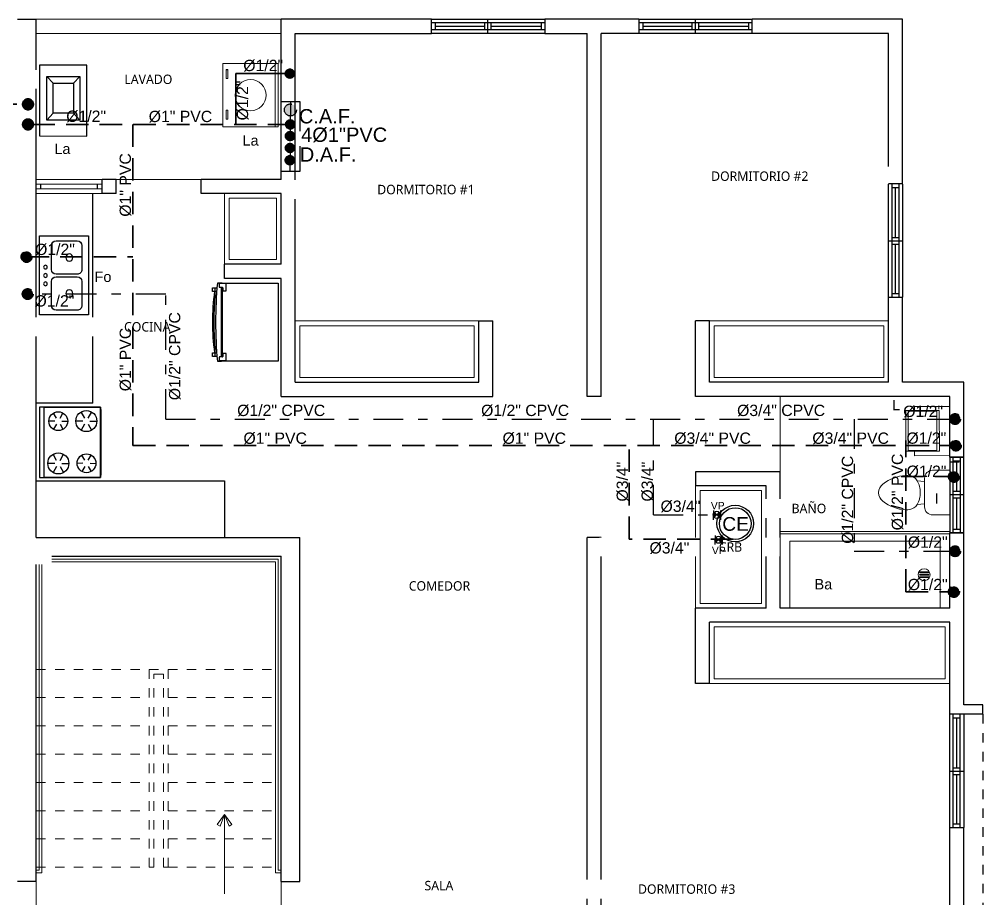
# Model space of a CAD drawing. Header units: feet. Extents: x 1019 to 2236, y -546 to 122.
# Drawn here: x 1095.86 to 1106.09, y -136.33 to -127 of the extents above; entities that cross this region are included whole.
import ezdxf

# ---------------------------------------------------------------- set-up
doc = ezdxf.new("R2010")
doc.units = ezdxf.units.FT
doc.header["$LTSCALE"] = 0.05
doc.header["$MEASUREMENT"] = 0
for name, pattern in [('CONTINUA', [0]), ('DASHDOT', [25.4, 12.7, -6.35, 0, -6.35]), ('DASHED2', [0.375, 0.25, -0.125]), ('HIDDEN', [9.525, 6.35, -3.175])]:
    doc.linetypes.add(name, pattern=pattern)
for name, color, linetype, lineweight in [('A-GENM', 8, 'Continuous', 9), ('A-WALL', 7, 'Continuous', 25), ('AGUA POTABLE', 5, 'HIDDEN', 35), ('AGUAFRIA', 5, 'HIDDEN', 30), ('closet', 8, 'Continuous', 5), ('COCINA', 8, 'Continuous', 25), ('escalera', 8, 'DASHED2', 0), ('FURN', 8, 'Continuous', 9), ('I-FURN', 8, 'Continuous', 0), ('P-SANR-FIXT', 8, 'Continuous', 9)]:
    doc.layers.add(name, color=color, linetype=linetype, lineweight=lineweight)
for name, color, linetype in [('AGUA_CALIENTE', 1, 'DASHDOT'), ('MUEBLES', 8, 'Continuous'), ('PERT-VENT', 8, 'Continuous'), ('TEXXT', 2, 'Continuous'), ('TXT', 2, 'Continuous'), ('VUELO', 8, 'HIDDEN')]:
    doc.layers.add(name, color=color, linetype=linetype)
doc.styles.add('ads', font='trebuc.ttf', dxfattribs={"height": 0.14})
doc.styles.add('DAMIAN', font='arial.ttf', dxfattribs={"height": 0.12})

# ---------------------------------------------------------------- blocks, each defined once
blk = doc.blocks.new('A$C2C3967B4')
at = {"layer": 'COCINA'}
for p, q in [((0.838, 0.52), (0, 0.52)), ((0, 0.52), (0, 0)), ((0.838, 0), (0.838, 0.52)), ((0.051, 0.342), (0.051, 0.119)), ((0.356, 0.393), (0.102, 0.393)), ((0.406, 0.119), (0.406, 0.342)), ((0.432, 0.342), (0.432, 0.119)), ((0.737, 0.393), (0.483, 0.393)), ((0.787, 0.119), (0.787, 0.342)), ((0.102, 0.068), (0.356, 0.068)), ((0.483, 0.068), (0.737, 0.068)), ((0, 0), (0.838, 0))]:
    blk.add_line(p, q, dxfattribs=at)
for centre, radius in [((0.33, 0.456), 0.0201), ((0.419, 0.456), 0.0201), ((0.508, 0.456), 0.0201), ((0.229, 0.202), 0.0381), ((0.61, 0.202), 0.0381)]:
    blk.add_circle(centre, radius, dxfattribs=at)
for centre, start, end in [((0.102, 0.342), 90, 180), ((0.356, 0.342), 0, 90), ((0.483, 0.342), 90, 180), ((0.737, 0.342), 0, 90), ((0.102, 0.119), 180, 270), ((0.356, 0.119), 270, 0), ((0.483, 0.119), 180, 270), ((0.737, 0.119), 270, 0)]:
    blk.add_arc(centre, 0.0508, start, end, dxfattribs=at)
blk = doc.blocks.new('A$C285A50AC')
at = {"layer": 'MUEBLES'}
for p, q in [((0.001, 0.69, -0.889), (0, 0.029, -0.889)), ((0.001, 0.69), (0.001, 0.639)), ((0.763, 0.688), (0.001, 0.69)), ((0.763, 0.688, -0.889), (0.001, 0.69, -0.889)), ((0.001, 0.639), (0.763, 0.637)), ((0.762, 0.028, -0.889), (0.763, 0.688, -0.889)), ((0.763, 0.637), (0.763, 0.688)), ((0, 0.029, -0.889), (0.762, 0.028, -0.889))]:
    blk.add_line(p, q, dxfattribs=at)
at = {"layer": 'MUEBLES', "color": 8}
for p, q in [((0.12, 0.505, 0.003), (0.054, 0.543, 0.003)), ((0.153, 0.524, 0.003), (0.153, 0.6, 0.003)), ((0.186, 0.505, 0.003), (0.252, 0.543, 0.003)), ((0.577, 0.504, 0.003), (0.523, 0.536, 0.003)), ((0.61, 0.523, 0.003), (0.611, 0.587, 0.003)), ((0.643, 0.504, 0.003), (0.698, 0.536, 0.003)), ((0.12, 0.467, 0.003), (0.054, 0.429, 0.003)), ((0.153, 0.448, 0.003), (0.153, 0.372, 0.003)), ((0.186, 0.467, 0.003), (0.252, 0.429, 0.003)), ((0.577, 0.466, 0.003), (0.522, 0.435, 0.003)), ((0.61, 0.447, 0.003), (0.61, 0.384, 0.003)), ((0.643, 0.466, 0.003), (0.698, 0.434, 0.003)), ((0.12, 0.2, 0.003), (0.065, 0.232, 0.003)), ((0.153, 0.219, 0.003), (0.153, 0.283, 0.003)), ((0.186, 0.2, 0.003), (0.241, 0.232, 0.003)), ((0.577, 0.2, 0.003), (0.511, 0.238, 0.003)), ((0.61, 0.219, 0.003), (0.61, 0.295, 0.003)), ((0.643, 0.199, 0.003), (0.709, 0.237, 0.003)), ((0.12, 0.162, 0.003), (0.065, 0.131, 0.003)), ((0.153, 0.143, 0.003), (0.152, 0.08, 0.003)), ((0.186, 0.162, 0.003), (0.241, 0.13, 0.003)), ((0.577, 0.162, 0.003), (0.511, 0.124, 0.003)), ((0.61, 0.142, 0.003), (0.61, 0.066, 0.003)), ((0.643, 0.161, 0.003), (0.709, 0.123, 0.003))]:
    blk.add_line(p, q, dxfattribs=at)
at = {"layer": 'MUEBLES', "extrusion": (-0.001805, -0.999998, 0)}
for p, q in [((0.063, 0.027, -0.622), (0.698, 0.025, -0.622)), ((0.063, 0.027, -0.102), (0.698, 0.025, -0.102))]:
    blk.add_line(p, q, dxfattribs=at)
at = {"layer": 'MUEBLES'}
for centre, radius in [((0.153, 0.486, 0.003), 0.114), ((0.61, 0.485, 0.003), 0.102), ((0.153, 0.181, 0.003), 0.102), ((0.61, 0.181, 0.003), 0.114)]:
    blk.add_circle(centre, radius, dxfattribs=at)
at = {"layer": 'MUEBLES', "color": 8, "extrusion": (-0.001805, -0.999998, 0)}
for centre in [(0.089, -0.038, -0.027), (0.216, -0.038, -0.027), (0.381, -0.038, -0.027), (0.546, -0.038, -0.027), (0.673, -0.038, -0.027)]:
    blk.add_circle(centre, 0.0254, dxfattribs=at)
at = {"layer": 'MUEBLES'}
for points in [[(0, 0.029), (0.001, 0.639), (0.763, 0.637), (0.762, 0.028)], [(0.001, 0.69, 0.254), (0.001, 0.639, 0.254), (0.763, 0.637, 0.254), (0.763, 0.688, 0.254)]]:
    blk.add_3dface(points, dxfattribs=at)
at = {"layer": 'MUEBLES', "color": 8}
for points in [[(0.025, 0.027, -0.076), (0.025, 0.027, -0.533), (0.737, 0.025, -0.533), (0.737, 0.025, -0.076)], [(0.025, 0.027, -0.597), (0.025, 0.027, -0.851), (0.737, 0.025, -0.851), (0.737, 0.025, -0.597)]]:
    blk.add_3dface(points, dxfattribs=at)
blk = doc.blocks.new('A$C007B5363')
at = {"layer": 'COCINA'}
for p, q in [((0, 0.829), (0.594, 0.829)), ((0, 0), (0, 0.829)), ((0.621, 0.822), (0.557, 0.822)), ((0.594, 0.829), (0.601, 0.829)), ((0.594, 0.822), (0.594, 0.829)), ((0.601, 0.829), (0.601, 0.822)), ((0.645, 0.829), (0.601, 0.829)), ((0.551, 0.816), (0.551, 0.752)), ((0.557, 0.746), (0.582, 0.746)), ((0.589, 0.752), (0.589, 0.778)), ((0.594, 0.045), (0.594, 0.784)), ((0.595, 0.784), (0.621, 0.784)), ((0.601, 0.784), (0.601, 0.044)), ((0.627, 0.791), (0.627, 0.816)), ((0.649, 0.778), (0.671, 0.778)), ((0.671, 0.74), (0.651, 0.74)), ((0.671, 0.778), (0.698, 0.778)), ((0.671, 0.74), (0.671, 0.778)), ((0.671, 0.74), (0.671, 0.778)), ((0.698, 0.74), (0.671, 0.74)), ((0.671, 0.74), (0.671, 0.702)), ((0.671, 0.702), (0.671, 0.74)), ((0.699, 0.74), (0.699, 0.778)), ((0.654, 0.702), (0.671, 0.702)), ((0.671, 0.127), (0.654, 0.127)), ((0.671, 0.127), (0.671, 0.089)), ((0.671, 0.089), (0.671, 0.127)), ((0.594, 0), (0, 0)), ((0.551, 0.076), (0.551, 0.013)), ((0.582, 0.083), (0.557, 0.083)), ((0.557, 0.006), (0.621, 0.006)), ((0.589, 0.051), (0.589, 0.076)), ((0.594, 0), (0.594, 0.006)), ((0.594, 0), (0.601, 0)), ((0.621, 0.044), (0.595, 0.044)), ((0.601, 0.006), (0.601, 0)), ((0.601, 0), (0.645, 0)), ((0.627, 0.013), (0.627, 0.038)), ((0.671, 0.051), (0.649, 0.051)), ((0.651, 0.089), (0.671, 0.089)), ((0.671, 0.089), (0.698, 0.089)), ((0.671, 0.051), (0.671, 0.089)), ((0.671, 0.051), (0.671, 0.089)), ((0.698, 0.051), (0.671, 0.051)), ((0.699, 0.051), (0.699, 0.089))]:
    blk.add_line(p, q, dxfattribs=at)
for centre, radius, start, end in [((0.557, 0.816), 0.00635, 90, 180), ((0.621, 0.816), 0.00635, 360, 90), ((-3.851, 0.414), 4.515, 354.7351, 5.2649), ((0.557, 0.752), 0.00635, 180, 270), ((0.582, 0.752), 0.00635, 270, 360), ((0.595, 0.778), 0.00635, 90, 180), ((0.621, 0.791), 0.00635, 270, 360), ((-1.675, 0.414), 2.373, 352.1151, 7.8849), ((-3.079, 0.414), 3.761, 355.6182, 4.3818), ((0.557, 0.076), 0.00635, 90, 180), ((0.557, 0.013), 0.00635, 180, 270), ((0.582, 0.076), 0.00635, 360, 90), ((0.595, 0.051), 0.00635, 180, 270), ((0.621, 0.038), 0.00635, 360, 90), ((0.621, 0.013), 0.00635, 270, 360)]:
    blk.add_arc(centre, radius, start, end, dxfattribs=at)
blk = doc.blocks.new('bath_sink_6127 - bath_sink_6127-V2-Nivel 1')
at = {"layer": 'I-FURN'}
for p, q in [((0.293, 0.297), (-0.127, 0.297)), ((-0.127, 0.297), (-0.127, -0.29)), ((0.395, 0.244), (-0.005, 0.244)), ((-0.005, 0.244), (-0.005, -0.245)), ((0.025, -0.234), (0.025, 0.233)), ((0.025, 0.233), (0.369, 0.233)), ((0.293, 0.244), (0.293, 0.297)), ((0.369, 0.233), (0.369, -0.234)), ((0.395, -0.245), (0.395, 0.244)), ((0.293, -0.29), (-0.127, -0.29)), ((-0.005, -0.245), (0.395, -0.245)), ((0.369, -0.234), (0.025, -0.234)), ((0.293, -0.29), (0.293, -0.245))]:
    blk.add_line(p, q, dxfattribs=at)
blk = doc.blocks.new('Toilet_-_Tank_-_3D_4840 - 17_ High_ Seat Not Visible-536545-Nivel 1')
at = {"layer": 'P-SANR-FIXT'}
for p, q in [((0.248, 0.489), (-0.248, 0.489)), ((-0.248, 0.489), (-0.248, 0.298)), ((0.248, 0.298), (0.248, 0.489)), ((-0.159, 0.21), (-0.123, 0.21)), ((-0.123, 0.21), (-0.132, 0.127)), ((-0.123, 0.21), (0.123, 0.21)), ((0.132, 0.127), (0.123, 0.21)), ((0.123, 0.21), (0.159, 0.21))]:
    blk.add_line(p, q, dxfattribs=at)
for centre, radius, start, end in [((-0.159, 0.298), 0.0889, 180, 270), ((0.159, 0.298), 0.0889, 270, 360), ((-0.083, 0.041), 0.0995, 119.8981, 151.0596), ((0, -0.104), 0.266, 90.1019, 119.8981), ((0, -0.104), 0.266, 60.1019, 89.8981), ((0.083, 0.041), 0.0995, 28.9404, 60.1019), ((-0.023, 0.008), 0.167, 151.0596, 182.709), ((0.023, 0.008), 0.167, 357.291, 28.9404), ((0.25, 0.021), 0.441, 182.709, 218.5058), ((-0.25, 0.021), 0.441, 321.4942, 357.291), ((0.011, -0.169), 0.136, 218.5058, 265.219), ((-0.011, -0.169), 0.136, 274.781, 321.4942)]:
    blk.add_arc(centre, radius, start, end, dxfattribs=at)
blk = doc.blocks.new('A$C074D4DC8')
at = {"layer": 'FURN'}
blk.add_line((0.0418, 0.3424), (0.0418, -0.1979), dxfattribs=at)
for points in [[(0.0418, 0.3424), (-0.0084, 0.2735), (0.0117, 0.2615), (0.0418, 0.3424)], [(0.0418, 0.3424), (0.0919, 0.2735), (0.0719, 0.2615), (0.0418, 0.3424)]]:
    blk.add_lwpolyline(points, dxfattribs=at)
blk = doc.blocks.new('A$C01EB0BB3')
at = {"layer": 'FURN'}
for p, q in [((0, 0, 224.5603), (0, 0.6096, 224.5603)), ((0, 0.6096, 224.5603), (0.5334, 0.6096, 224.5603)), ((0.5034, 0.6096, 224.5603), (0.5034, 0, 224.5603)), ((0.5334, 0.6096, 224.5603), (0.5334, 0, 224.5603)), ((0.5334, 0, 224.5603), (0, 0, 224.5603))]:
    blk.add_line(p, q, dxfattribs=at)
at = {"layer": 'FURN', "ltscale": 0.02, "elevation": 224.5603}
for points in [[(0.047, 0.5357), (0.047, 0.4496), (0.0315, 0.4496), (0.0315, 0.5357)], [(0.047, 0.1432), (0.047, 0.0572), (0.0315, 0.0572), (0.0315, 0.1432)]]:
    blk.add_lwpolyline(points, close=True, dxfattribs=at)
at = {"layer": 'FURN', "ltscale": 0.02}
blk.add_circle((0.2667, 0.3048, 224.5603), 0.15, dxfattribs=at)
blk = doc.blocks.new('A$C59FC24C1')
at = {"layer": 'PERT-VENT', "extrusion": (-2.36783e-12, 8.94772e-16, -1)}
for p, q in [((0, 0), (0, 1.2)), ((0.038, 1.2), (0.038, 0)), ((0.038, 1.165), (0.113, 1.165)), ((0.038, 1.165), (0.113, 1.165)), ((0.075, 1.165), (0.075, 0.635)), ((0.113, 1.2), (0.113, 0)), ((0.15, 1.2), (0.15, 0)), ((0.113, 0.635), (0.038, 0.635)), ((0.15, 0.6), (0, 0.6)), ((0.113, 0.565), (0.038, 0.565)), ((0.075, 0.565), (0.075, 0.04)), ((0.038, 0.04), (0.113, 0.04))]:
    blk.add_line(p, q, dxfattribs=at)
blk = doc.blocks.new('A$C5F285EFA')
at = {"layer": 'P-SANR-FIXT'}
for p, q in [((0, 0.813), (1.8, 0.813)), ((0, 0.813), (0.001, 0.001)), ((1.8, 0.787), (0, 0.787)), ((1.8, 0.813), (1.8, 0)), ((0.102, 0.711), (1.698, 0.711)), ((0.102, 0.711), (0.102, 0)), ((1.698, 0.711), (1.699, 0)), ((1.484, 0.387), (1.573, 0.387)), ((1.573, 0.378), (1.484, 0.378)), ((1.484, 0.36), (1.573, 0.36)), ((1.573, 0.351), (1.484, 0.351)), ((1.484, 0.333), (1.573, 0.333)), ((1.573, 0.324), (1.484, 0.324)), ((1.699, 0), (0.001, 0)), ((1.699, 0), (1.8, 0))]:
    blk.add_line(p, q, dxfattribs=at)
for centre, radius, start, end in [((1.528, 0.355), 0.0635, 0.0472, 180.0472), ((1.528, 0.355), 0.0635, 0.0472, 180.0472), ((1.528, 0.355), 0.0635, 180.0472, 0.0472), ((1.528, 0.355), 0.0635, 180.0472, 0.0472), ((1.484, 0.383), 0.00444, 90.0472, 270.0472), ((1.484, 0.355), 0.00444, 90.0472, 270.0472), ((1.484, 0.328), 0.00444, 90.0472, 270.0472), ((1.573, 0.383), 0.00444, 270.0472, 90.0472), ((1.573, 0.355), 0.00444, 270.0472, 90.0472), ((1.573, 0.328), 0.00444, 270.0472, 90.0472)]:
    blk.add_arc(centre, radius, start, end, dxfattribs=at)

msp = doc.modelspace()

# ---------------------------------------------------------------- hatches: boundary and pattern name
at = {"layer": 'AGUA POTABLE', "ltscale": 3}
h = msp.add_hatch(color=256, dxfattribs=at)
h.dxf.hatch_style = 1
edge = h.paths.add_edge_path()
edge.add_arc((1098.73, -127.574), 0.0498, -83.357, 276.643)
h = msp.add_hatch(color=256, dxfattribs=at)
h.dxf.hatch_style = 1
edge = h.paths.add_edge_path()
edge.add_arc((1098.735, -127.959), 0.0642, -83.357, 276.643)
h = msp.add_hatch(color=256, dxfattribs=at)
h.dxf.hatch_style = 1
edge = h.paths.add_edge_path()
edge.add_arc((1095.949, -128.113), 0.0576, 0, 360)
h = msp.add_hatch(color=256, dxfattribs=at)
h.dxf.hatch_style = 1
edge = h.paths.add_edge_path()
edge.add_arc((1098.734, -128.113), 0.0498, -83.357, 276.643)
h = msp.add_hatch(color=256, dxfattribs=at)
h.dxf.hatch_style = 1
edge = h.paths.add_edge_path()
edge.add_arc((1098.732, -128.236), 0.0498, -83.357, 276.643)
h = msp.add_hatch(color=256, dxfattribs=at)
h.dxf.hatch_style = 1
edge = h.paths.add_edge_path()
edge.add_arc((1098.731, -128.363), 0.0498, -83.357, 276.643)
h = msp.add_hatch(color=256, dxfattribs=at)
h.dxf.hatch_style = 1
edge = h.paths.add_edge_path()
edge.add_arc((1098.73, -128.493), 0.0498, -83.357, 276.643)
at = {"layer": 'AGUA POTABLE', "ltscale": 0.75}
h = msp.add_hatch(color=256, dxfattribs=at)
h.dxf.hatch_style = 1
edge = h.paths.add_edge_path()
edge.add_arc((1095.934, -129.517), 0.0576, 0, 360)
h = msp.add_hatch(color=256, dxfattribs=at)
h.dxf.hatch_style = 1
edge = h.paths.add_edge_path()
edge.add_arc((1105.801, -131.519), 0.0576, 0, 360)
h = msp.add_hatch(color=256, dxfattribs=at)
h.dxf.hatch_style = 1
edge = h.paths.add_edge_path()
edge.add_arc((1105.781, -131.851), 0.0576, 0, 360)
h = msp.add_hatch(color=256, dxfattribs=at)
h.dxf.hatch_style = 1
edge = h.paths.add_edge_path()
edge.add_arc((1105.781, -133.073), 0.0576, 0, 360)
at = {"layer": 'AGUA_CALIENTE', "ltscale": 0.5}
h = msp.add_hatch(color=256, dxfattribs=at)
h.dxf.hatch_style = 1
edge = h.paths.add_edge_path()
edge.add_arc((1095.946, -129.913), 0.0576, 0, 360)
h = msp.add_hatch(color=256, dxfattribs=at)
h.dxf.hatch_style = 1
edge = h.paths.add_edge_path()
edge.add_arc((1105.793, -131.24), 0.0576, 0, 360)
h = msp.add_hatch(color=256, dxfattribs=at)
h.dxf.hatch_style = 1
edge = h.paths.add_edge_path()
edge.add_arc((1105.793, -132.643), 0.0576, 0, 360)

# ---------------------------------------------------------------- linework, layer by layer
at = {"layer": 'A-GENM'}
for p, q in [((1096.036, -126.997), (1096.036, -126.997)), ((1098.636, -126.997), (1096.036, -126.997)), ((1098.636, -127.147), (1096.036, -127.147)), ((1098.636, -130.999), (1098.636, -130.999)), ((1098.836, -132.497), (1098.836, -132.497))]:
    msp.add_line(p, q, dxfattribs=at)
at = {"layer": 'A-WALL'}
for p, q in [((1095.836, -126.997), (1096.036, -126.997)), ((1096.036, -132.497), (1096.036, -126.997)), ((1100.233, -126.997), (1098.636, -126.997)), ((1098.636, -128.697), (1098.636, -126.997)), ((1102.436, -126.997), (1101.436, -126.997)), ((1105.236, -126.997), (1103.639, -126.997)), ((1105.236, -128.744), (1105.236, -126.997)), ((1098.786, -130.849), (1098.786, -127.147)), ((1098.786, -127.147), (1100.233, -127.147)), ((1101.436, -127.147), (1101.886, -127.147)), ((1101.886, -130.999), (1101.886, -127.147)), ((1102.036, -130.999), (1102.036, -127.147)), ((1102.436, -127.147), (1102.036, -127.147)), ((1105.086, -127.147), (1103.639, -127.147)), ((1105.086, -128.744), (1105.086, -127.147)), ((1096.736, -128.847), (1096.736, -128.697)), ((1096.886, -128.697), (1096.736, -128.697)), ((1096.886, -128.847), (1096.886, -128.697)), ((1098.636, -128.697), (1097.786, -128.697)), ((1097.786, -128.847), (1097.786, -128.697)), ((1096.886, -128.847), (1096.736, -128.847)), ((1098.636, -128.847), (1097.786, -128.847)), ((1098.636, -129.597), (1098.636, -128.847)), ((1098.636, -129.597), (1098.036, -129.597)), ((1098.036, -129.747), (1098.036, -129.597)), ((1098.636, -129.747), (1098.036, -129.747)), ((1098.636, -130.999), (1098.636, -129.747)), ((1105.086, -130.849), (1105.086, -129.947)), ((1105.236, -130.849), (1105.236, -129.947)), ((1100.736, -130.849), (1100.736, -130.199)), ((1100.736, -130.199), (1100.886, -130.199)), ((1100.886, -130.999), (1100.886, -130.199)), ((1103.036, -130.999), (1103.036, -130.199)), ((1103.186, -130.199), (1103.036, -130.199)), ((1103.186, -130.849), (1103.186, -130.199)), ((1098.786, -130.849), (1100.736, -130.849)), ((1105.086, -130.849), (1103.186, -130.849)), ((1105.886, -130.849), (1105.236, -130.849)), ((1105.886, -131.644), (1105.886, -130.849)), ((1098.636, -130.999), (1100.886, -130.999)), ((1102.036, -130.999), (1101.886, -130.999)), ((1105.736, -130.999), (1103.036, -130.999)), ((1105.736, -131.644), (1105.736, -130.999)), ((1103.936, -131.799), (1103.036, -131.799)), ((1103.036, -131.799), (1103.036, -131.949)), ((1103.936, -133.247), (1103.936, -131.799)), ((1103.786, -131.949), (1103.036, -131.949)), ((1103.786, -133.247), (1103.786, -131.949)), ((1105.736, -133.247), (1105.736, -132.447)), ((1105.886, -134.273), (1105.886, -132.447)), ((1096.036, -132.497), (1098.836, -132.497)), ((1098.836, -136.147), (1098.836, -132.497)), ((1101.886, -137.147), (1101.886, -132.497)), ((1102.036, -132.497), (1101.886, -132.497)), ((1102.036, -137.997), (1102.036, -132.497)), ((1096.036, -136.147), (1096.036, -132.697)), ((1096.036, -136.147), (1096.036, -132.697)), ((1096.036, -132.697), (1098.636, -132.697)), ((1098.636, -136.147), (1098.636, -132.697)), ((1103.036, -134.047), (1103.036, -133.247)), ((1103.786, -133.247), (1103.036, -133.247)), ((1105.736, -133.247), (1103.936, -133.247)), ((1103.186, -134.047), (1103.186, -133.397)), ((1105.736, -133.397), (1103.186, -133.397)), ((1105.736, -134.373), (1105.736, -133.397)), ((1103.186, -134.047), (1103.036, -134.047)), ((1106.086, -134.373), (1106.086, -134.273)), ((1105.736, -137.997), (1105.736, -135.576)), ((1105.886, -138.147), (1105.886, -135.576)), ((1096.036, -136.147), (1095.836, -136.147)), ((1098.636, -136.147), (1098.836, -136.147))]:
    msp.add_line(p, q, dxfattribs=at)
at = {"layer": 'A-WALL', "extrusion": (-6.28888e-16, -1.94037e-15, -1)}
for p, q in [((1100.233, -127.147), (1100.233, -126.997)), ((1101.436, -126.997), (1101.436, -127.147))]:
    msp.add_line(p, q, dxfattribs=at)
at = {"layer": 'A-WALL', "extrusion": (6.10446e-16, -1.94037e-15, -1)}
for p, q in [((1102.436, -126.997), (1102.436, -127.147)), ((1103.639, -127.147), (1103.639, -126.997))]:
    msp.add_line(p, q, dxfattribs=at)
at = {"layer": 'A-WALL', "extrusion": (-5.65398e-18, -1.31713e-15, -1)}
for p, q in [((1105.086, -129.947), (1105.236, -129.947)), ((1105.886, -131.644), (1105.736, -131.644)), ((1105.736, -132.447), (1105.886, -132.447)), ((1105.736, -135.576), (1105.886, -135.576))]:
    msp.add_line(p, q, dxfattribs=at)
at = {"layer": 'A-WALL', "extrusion": (-1.27878e-17, -1.31713e-15, -1)}
for p, q in [((1105.736, -131.644), (1105.886, -131.644)), ((1105.886, -132.447), (1105.736, -132.447))]:
    msp.add_line(p, q, dxfattribs=at)
at = {"layer": 'A-WALL', "extrusion": (1.27878e-17, -1.31713e-15, -1)}
for p, q in [((1106.086, -134.273), (1105.886, -134.273)), ((1106.086, -134.373), (1105.736, -134.373))]:
    msp.add_line(p, q, dxfattribs=at)
at = {"layer": 'AGUA POTABLE', "ltscale": 0.75}
for p, q in [((1092.734, -127.899), (1095.953, -127.899)), ((1098.734, -128.113), (1095.971, -128.113)), ((1095.934, -129.517), (1097.063, -129.517)), ((1097.063, -131.519), (1105.801, -131.519)), ((1105.219, -131.851), (1105.781, -131.851)), ((1105.269, -133.073), (1105.781, -133.073))]:
    msp.add_line(p, q, dxfattribs=at)
at = {"layer": 'AGUA POTABLE', "ltscale": 3}
msp.add_circle((1095.949, -128.113), 0.0576, dxfattribs=at)
at = {"layer": 'AGUA POTABLE', "ltscale": 0.75}
for centre in [(1095.934, -129.517), (1105.801, -131.519), (1105.781, -131.851), (1105.781, -133.073)]:
    msp.add_circle(centre, 0.0576, dxfattribs=at)
at = {"layer": 'AGUA_CALIENTE', "ltscale": 0.5}
for p, q in [((1097.411, -129.913), (1095.946, -129.913)), ((1097.411, -131.24), (1105.793, -131.24)), ((1102.589, -132.257), (1102.589, -131.24))]:
    msp.add_line(p, q, dxfattribs=at)
for centre in [(1095.946, -129.913), (1105.793, -131.24), (1105.793, -132.643)]:
    msp.add_circle(centre, 0.0576, dxfattribs=at)
at = {"layer": 'AGUAFRIA'}
msp.add_line((1098.736, -127.868), (1098.729, -128.612), dxfattribs=at)
msp.add_lwpolyline([(1098.836, -127.868), (1098.836, -128.612), (1098.636, -128.612), (1098.636, -127.868)], close=True, dxfattribs=at)
for centre, radius in [((1098.73, -127.574), 0.0498), ((1098.735, -127.959), 0.0642), ((1098.734, -128.113), 0.0498), ((1098.732, -128.236), 0.0498), ((1098.731, -128.363), 0.0498), ((1098.73, -128.493), 0.0498)]:
    msp.add_circle(centre, radius, dxfattribs=at)
at = {"layer": 'closet'}
for p, q in [((1096.886, -128.697), (1097.786, -128.697)), ((1098.036, -129.597), (1098.036, -128.847)), ((1098.786, -130.199), (1100.736, -130.199)), ((1105.086, -130.199), (1103.186, -130.199)), ((1103.936, -131.799), (1103.936, -130.999)), ((1096.066, -136.027), (1096.066, -132.727)), ((1096.066, -132.727), (1098.606, -132.727)), ((1096.096, -136.057), (1096.096, -132.757)), ((1096.096, -132.757), (1098.576, -132.757)), ((1098.576, -136.057), (1098.576, -132.757)), ((1098.606, -136.027), (1098.606, -132.727)), ((1105.736, -134.047), (1103.186, -134.047)), ((1096.066, -136.027), (1096.036, -136.027)), ((1096.096, -136.057), (1096.036, -136.057)), ((1098.576, -136.057), (1098.636, -136.057)), ((1098.606, -136.027), (1098.636, -136.027)), ((1096.036, -136.147), (1096.036, -137.147)), ((1098.636, -136.147), (1098.636, -137.147))]:
    msp.add_line(p, q, dxfattribs=at)
for points in [[(1098.086, -129.547), (1098.586, -129.547), (1098.586, -128.897), (1098.086, -128.897)], [(1098.836, -130.799), (1100.686, -130.799), (1100.686, -130.249), (1098.836, -130.249)], [(1103.236, -130.799), (1105.036, -130.799), (1105.036, -130.249), (1103.236, -130.249)], [(1103.236, -133.997), (1105.686, -133.997), (1105.686, -133.447), (1103.236, -133.447)]]:
    msp.add_lwpolyline(points, close=True, dxfattribs=at)
at = {"layer": 'COCINA'}
for p, q in [((1096.215, -127.995), (1096.148, -128.068)), ((1096.432, -127.995), (1096.499, -128.068)), ((1096.636, -131.073), (1096.636, -128.847)), ((1096.636, -131.073), (1096.036, -131.073)), ((1096.036, -131.897), (1098.036, -131.897)), ((1098.036, -131.897), (1098.036, -132.497))]:
    msp.add_line(p, q, dxfattribs=at)
at = {"layer": 'escalera'}
for p, q in [((1096.036, -133.897), (1097.236, -133.897)), ((1097.236, -135.997), (1097.236, -133.897)), ((1097.236, -133.897), (1097.436, -133.897)), ((1097.436, -133.897), (1098.636, -133.897)), ((1097.436, -135.997), (1097.436, -133.897)), ((1097.286, -135.997), (1097.286, -133.947)), ((1097.286, -133.947), (1097.386, -133.947)), ((1097.386, -135.997), (1097.386, -133.947)), ((1096.036, -134.197), (1097.236, -134.197)), ((1097.436, -134.197), (1098.636, -134.197)), ((1096.036, -134.497), (1097.236, -134.497)), ((1097.436, -134.497), (1098.636, -134.497)), ((1096.036, -134.797), (1097.236, -134.797)), ((1097.436, -134.797), (1098.636, -134.797)), ((1096.036, -135.097), (1097.236, -135.097)), ((1097.436, -135.097), (1098.636, -135.097)), ((1096.036, -135.397), (1097.236, -135.397)), ((1097.436, -135.397), (1098.636, -135.397)), ((1096.036, -135.697), (1097.236, -135.697)), ((1097.436, -135.697), (1098.636, -135.697)), ((1096.036, -135.997), (1097.236, -135.997)), ((1097.236, -135.997), (1097.286, -135.997)), ((1097.386, -135.997), (1097.436, -135.997)), ((1097.436, -135.997), (1098.636, -135.997))]:
    msp.add_line(p, q, dxfattribs=at)
at = {"layer": 'PERT-VENT', "lineweight": 15}
for p, q in [((1096.736, -128.697), (1096.036, -128.697)), ((1096.736, -128.747), (1096.036, -128.747)), ((1096.686, -128.747), (1096.086, -128.747)), ((1096.736, -128.797), (1096.036, -128.797)), ((1096.736, -128.847), (1096.036, -128.847))]:
    msp.add_line(p, q, dxfattribs=at)
at = {"layer": 'PERT-VENT'}
for p, q in [((1096.086, -128.797), (1096.086, -128.747)), ((1096.686, -128.797), (1096.686, -128.747))]:
    msp.add_line(p, q, dxfattribs=at)
at = {"layer": 'PERT-VENT', "extrusion": (-2.36783e-12, -8.94772e-16, -1)}
for p, q in [((1105.736, -131.644), (1105.736, -132.444)), ((1105.774, -132.444), (1105.774, -131.644)), ((1105.849, -132.444), (1105.849, -131.644)), ((1105.886, -132.444), (1105.886, -131.644)), ((1105.774, -131.684), (1105.849, -131.684)), ((1105.811, -132.009), (1105.811, -131.684)), ((1105.886, -132.044), (1105.736, -132.044)), ((1105.849, -132.009), (1105.774, -132.009)), ((1105.849, -132.079), (1105.774, -132.079)), ((1105.811, -132.409), (1105.811, -132.079)), ((1105.774, -132.409), (1105.849, -132.409)), ((1105.774, -132.409), (1105.849, -132.409))]:
    msp.add_line(p, q, dxfattribs=at)
at = {"layer": 'PERT-VENT', "extrusion": (-1.27878e-17, 1.31713e-15, -1)}
msp.add_line((1105.736, -131.693), (1105.836, -131.693), dxfattribs=at)
at = {"layer": 'VUELO', "ltscale": 0.02}
msp.add_line((1106.086, -134.373), (1106.086, -138.347), dxfattribs=at)

# ---------------------------------------------------------------- block references
for p, rotation in [((1100.233, -126.997), 270), ((1102.436, -126.997), 270), ((1105.886, -134.376), 180)]:
    msp.add_blockref('A$C59FC24C1', p, dxfattribs=dict(rotation=rotation))
at = {"extrusion": (1.60776e-15, -2.47805e-15, -1), "xscale": -0.9799999999999965, "yscale": 0.9799999999999898, "zscale": 0.9799999999999965, "rotation": 269.8075498061957}
msp.add_blockref('A$C285A50AC', (-1096.748, -131.859), dxfattribs=at)
at = {"layer": 'FURN', "xscale": 1.5625, "yscale": 1.5625, "zscale": 1.5625}
msp.add_blockref('A$C074D4DC8', (1097.971, -135.971), dxfattribs=at)
at = {"layer": 'I-FURN', "xscale": 0.8877811220785607, "yscale": 0.8877811220785607, "zscale": 0.8877811220785607, "rotation": 180.0471946921292}
msp.add_blockref('bath_sink_6127 - bath_sink_6127-V2-Nivel 1', (1105.621, -131.365), dxfattribs=at)

# ---------------------------------------------------------------- texts
at = {"layer": 'TEXXT', "style": 'DAMIAN'}
for s, insert, char_height, width, attachment_point in [('\\A1;{\\fArial|b0|i0|c238|p34;%%C}1/2{\\fArial|b0|i0|c238|p34;"}  ', (1096.355, -127.966, 224.56), 0.12, 2.904, 1), ('\\A1;{\\fArial|b0|i0|c238|p34;%%C}1{\\fArial|b0|i0|c238|p34;"} PVC', (1097.905, -127.968), 0.12, 2.904, 3), ('\\A1;C.A.F.{\\fArial|b0|i0|c186|p34; }', (1099.126, -128.027), 0.1521, 3.06735, 5), ('\\A1;4{\\fArial|b0|i0|c238|p34;%%C}1{\\fArial|b0|i0|c238|p34;"PVC } {\\fArial|b0|i0|c186|p34; }', (1099.306, -128.225), 0.1521, 3.06735, 5), (' La', (1098.184, -128.228, -224.56), 0.11, 2.904, 1), (' La', (1096.186, -128.317, -224.56), 0.11, 2.904, 1), ('\\A1;D.A.F.{\\fArial|b0|i0|c186|p34; }', (1099.136, -128.432), 0.1521, 3.06735, 5), ('\\A1;{\\fArial|b0|i0|c238|p34;%%C}1/2{\\fArial|b0|i0|c238|p34;"}  ', (1096.024, -129.379, -224.56), 0.12, 2.904, 1), (' Fo', (1096.613, -129.675), 0.11, 2.904, 1), ('\\A1;{\\fArial|b0|i0|c238|p34;%%C}1/2{\\fArial|b0|i0|c238|p34;"}  ', (1096.018, -129.926, -224.56), 0.12, 2.904, 1), (' L', (1105.082, -131.036, -224.56), 0.11, 2.904, 1), ('\\A1;{\\fArial|b0|i0|c238|p34;%%C}1/2{\\fArial|b0|i0|c238|p34;"} CPVC', (1099.105, -131.088), 0.12, 2.904, 3), ('\\A1;{\\fArial|b0|i0|c238|p34;%%C}1/2{\\fArial|b0|i0|c238|p34;"} CPVC', (1101.695, -131.088), 0.12, 2.904, 3), ('\\A1;{\\fArial|b0|i0|c238|p34;%%C}3/4{\\fArial|b0|i0|c238|p34;"} CPVC', (1104.413, -131.088), 0.12, 2.904, 3), ('\\A1;{\\fArial|b0|i0|c238|p34;%%C}1/2{\\fArial|b0|i0|c238|p34;"}  ', (1105.242, -131.098, -224.56), 0.12, 2.904, 1), ('\\A1;{\\fArial|b0|i0|c238|p34;%%C}1{\\fArial|b0|i0|c238|p34;"} PVC', (1098.911, -131.383), 0.12, 2.904, 3), ('\\A1;{\\fArial|b0|i0|c238|p34;%%C}1{\\fArial|b0|i0|c238|p34;"} PVC', (1101.662, -131.383), 0.12, 2.904, 3), ('\\A1;{\\fArial|b0|i0|c238|p34;%%C}3/4{\\fArial|b0|i0|c238|p34;"} PVC', (1103.625, -131.383), 0.12, 2.904, 3), ('\\A1;{\\fArial|b0|i0|c238|p34;%%C}3/4{\\fArial|b0|i0|c238|p34;"} PVC', (1105.091, -131.383), 0.12, 2.904, 3), ('\\A1;{\\fArial|b0|i0|c238|p34;%%C}1/2{\\fArial|b0|i0|c238|p34;"}  ', (1105.276, -131.382, -224.56), 0.12, 2.904, 1), ('\\A1;{\\fArial|b0|i0|c238|p34;%%C}1/2{\\fArial|b0|i0|c238|p34;"}  ', (1105.278, -131.734, -224.56), 0.12, 2.904, 1), ('\\A1;{\\fArial|b0|i0|c238|p34;%%C}1/2{\\fArial|b0|i0|c238|p34;"}  ', (1105.291, -132.486, -224.56), 0.12, 2.904, 1), (' Ba', (1104.258, -132.938), 0.11, 2.904, 1), ('\\A1;{\\fArial|b0|i0|c238|p34;%%C}1/2{\\fArial|b0|i0|c238|p34;"}  ', (1105.291, -132.936, -224.56), 0.12, 2.904, 1)]:
    msp.add_mtext(s, dxfattribs=dict(at, insert=insert, char_height=char_height, width=width, attachment_point=attachment_point))
at = {"layer": 'TEXXT', "char_height": 0.12, "width": 2.904, "rotation": 90, "style": 'DAMIAN'}
for s, insert, attachment_point in [('\\A1;{\\fArial|b0|i0|c238|p34;%%C}1{\\fArial|b0|i0|c238|p34;"} PVC', (1096.922, -128.418), 3), ('\\A1;{\\fArial|b0|i0|c238|p34;%%C}3/4{\\fArial|b0|i0|c238|p34;"}  ', (1102.199, -132.116), 1), ('\\A1;{\\fArial|b0|i0|c238|p34;%%C}3/4{\\fArial|b0|i0|c238|p34;"}  ', (1102.464, -132.116), 1)]:
    msp.add_mtext(s, dxfattribs=dict(at, insert=insert, attachment_point=attachment_point))
at = {"layer": 'TXT', "char_height": 0.1, "width": 2.688, "attachment_point": 2, "style": 'ads', "bg_fill": 2}
for s, insert in [('LAVADO', (1094.506, -127.676)), ('COMEDOR', (1100.318, -132.961))]:
    msp.add_mtext(s, dxfattribs=dict(at, insert=insert))
at = {"layer": 'TXT', "insert": (1100.312, -136.142), "char_height": 0.1, "width": 2.688, "attachment_point": 2, "style": 'ads'}
msp.add_mtext('SALA', dxfattribs=at)

# ---------------------------------------------------------------- next in the draw order: hatches: boundary and pattern name
at = {"layer": 'AGUA POTABLE', "ltscale": 3}
h = msp.add_hatch(color=256, dxfattribs=at)
h.dxf.hatch_style = 1
edge = h.paths.add_edge_path()
edge.add_arc((1095.949, -127.899), 0.0576, 0, 360)

# ---------------------------------------------------------------- next in the draw order: linework, layer by layer
msp.add_circle((1095.949, -127.899), 0.0576, dxfattribs=at)

# ---------------------------------------------------------------- next in the draw order: texts
at = {"layer": 'TXT', "char_height": 0.1, "attachment_point": 2, "style": 'ads', "bg_fill": 2}
for s, insert, width in [('LAVADO', (1097.227, -127.584), 2.688), ('DORMITORIO #2', (1103.719, -128.612), 2.688), ('DORMITORIO #1', (1100.174, -128.754), 2.738), ('COCINA', (1097.215, -130.211), 2.688), ('BAÑO', (1104.241, -132.139), 2.688), ('COMEDOR', (1094.805, -132.633), 2.688), ('DORMITORIO #3', (1102.943, -136.179), 2.688)]:
    msp.add_mtext(s, dxfattribs=dict(at, insert=insert, width=width))

# ---------------------------------------------------------------- next in the draw order: hatches: boundary and pattern name
at = {"layer": 'TEXXT'}
h = msp.add_hatch(color=256, dxfattribs=at)
h.dxf.hatch_style = 1
h.paths.add_polyline_path([(1103.236, -132.23), (1103.263, -132.257), (1103.236, -132.283, -0.198912), (1103.225, -132.257, -0.198912)])
h = msp.add_hatch(color=256, dxfattribs=at)
h.dxf.hatch_style = 1
h.paths.add_polyline_path([(1103.263, -132.257), (1103.29, -132.23, -0.198912), (1103.301, -132.257, -0.198912), (1103.29, -132.283)])

# ---------------------------------------------------------------- next in the draw order: linework, layer by layer
at = {"layer": 'A-WALL', "extrusion": (-5.65398e-18, -1.31713e-15, -1)}
msp.add_line((1105.236, -128.744), (1105.086, -128.744), dxfattribs=at)
at = {"layer": 'AGUA POTABLE', "ltscale": 3}
for p, q in [((1098.156, -128.113), (1098.156, -127.574)), ((1098.156, -127.574), (1098.723, -127.574))]:
    msp.add_line(p, q, dxfattribs=at)
at = {"layer": 'AGUA POTABLE', "ltscale": 0.75}
for p, q in [((1097.063, -128.113), (1097.063, -131.519)), ((1105.269, -133.073), (1105.269, -131.467))]:
    msp.add_line(p, q, dxfattribs=at)
at = {"layer": 'AGUA_CALIENTE', "ltscale": 0.5}
for p, q in [((1097.411, -131.24), (1097.411, -129.913)), ((1102.589, -132.257), (1103.32, -132.257))]:
    msp.add_line(p, q, dxfattribs=at)
at = {"layer": 'closet'}
msp.add_line((1103.036, -131.949), (1103.036, -133.247), dxfattribs=at)
at = {"layer": 'COCINA'}
for p, q in [((1096.148, -127.603), (1096.215, -127.675)), ((1096.499, -127.603), (1096.432, -127.675))]:
    msp.add_line(p, q, dxfattribs=at)
at = {"layer": 'COCINA', "extrusion": (1.6068e-15, -2.48092e-15, -1)}
for points in [[(-1096.574, -127.485), (-1096.072, -127.485), (-1096.072, -128.235), (-1096.574, -128.236)], [(-1096.499, -128.068), (-1096.148, -128.068), (-1096.148, -127.603), (-1096.499, -127.603)], [(-1096.432, -127.995), (-1096.215, -127.995), (-1096.215, -127.675), (-1096.432, -127.675)]]:
    msp.add_lwpolyline(points, close=True, dxfattribs=at)
at = {"layer": 'TEXXT'}
for p, q in [((1103.226, -132.211), (1103.225, -132.309)), ((1103.29, -132.23), (1103.236, -132.283)), ((1103.29, -132.283), (1103.236, -132.23)), ((1103.302, -132.211), (1103.301, -132.309))]:
    msp.add_line(p, q, dxfattribs=at)
msp.add_circle((1103.263, -132.257), 0.0379, dxfattribs=at)

# ---------------------------------------------------------------- next in the draw order: block references
at = {"xscale": -1.100000000000023, "yscale": 1.099999999999994, "zscale": 1.100000000000001, "rotation": 180}
msp.add_blockref('A$C01EB0BB3', (1098.019, -127.467), dxfattribs=at)
at = {"rotation": 180}
msp.add_blockref('A$C59FC24C1', (1105.236, -128.747), dxfattribs=at)
at = {"extrusion": (-5.52346e-16, -3.5682e-15, -1), "rotation": 270.0000000000065}
msp.add_blockref('A$C2C3967B4', (-1096.59, -129.297), dxfattribs=at)
at = {"layer": 'COCINA', "extrusion": (1.58742e-15, -2.48023e-15, -1), "xscale": -1, "rotation": 180}
msp.add_blockref('A$C007B5363', (-1098.605, -129.797), dxfattribs=at)
at = {"layer": 'P-SANR-FIXT', "xscale": 0.9549011219916657, "yscale": 0.9549011219916657, "zscale": 0.9549011219916657, "rotation": 270.0471946921313}
msp.add_blockref('Toilet_-_Tank_-_3D_4840 - 17_ High_ Seat Not Visible-536545-Nivel 1', (1105.269, -132.021), dxfattribs=at)

# ---------------------------------------------------------------- next in the draw order: texts
at = {"layer": 'TEXXT', "style": 'DAMIAN'}
for s, insert, char_height, width, attachment_point in [('\\A1;{\\fArial|b0|i0|c238|p34;%%C}1/2{\\fArial|b0|i0|c238|p34;"}  ', (1098.235, -127.427, 224.56), 0.12, 2.904, 1), (' I', (1105.534, -132.028), 0.11, 2.904, 1), ('\\A1;{\\fArial|b0|i0|c238|p34;%%C}3/4{\\fArial|b0|i0|c238|p34;"}  ', (1102.665, -132.105), 0.12, 2.904, 1), ('VP', (1103.346, -132.12), 0.0786, 1.21968, 3), ('CE', (1103.604, -132.28), 0.146, 2.26512, 3)]:
    msp.add_mtext(s, dxfattribs=dict(at, insert=insert, char_height=char_height, width=width, attachment_point=attachment_point))
at = {"layer": 'TEXXT', "char_height": 0.12, "width": 2.904, "rotation": 90, "style": 'DAMIAN'}
for s, insert, attachment_point in [('\\A1;{\\fArial|b0|i0|c238|p34;%%C}1/2{\\fArial|b0|i0|c238|p34;"}  ', (1098.166, -128.07), 1), ('\\A1;{\\fArial|b0|i0|c238|p34;%%C}1/2{\\fArial|b0|i0|c238|p34;"} CPVC', (1097.446, -130.105), 3), ('\\A1;{\\fArial|b0|i0|c238|p34;%%C}1{\\fArial|b0|i0|c238|p34;"} PVC', (1096.922, -130.271), 3), ('\\A1;{\\fArial|b0|i0|c238|p34;%%C}1/2{\\fArial|b0|i0|c238|p34;"} PVC', (1105.12, -131.607), 3)]:
    msp.add_mtext(s, dxfattribs=dict(at, insert=insert, attachment_point=attachment_point))

# ---------------------------------------------------------------- next in the draw order: texts
at = {"layer": 'TXT', "insert": (1103.408, -132.548), "char_height": 0.1, "width": 2.688, "attachment_point": 2, "style": 'ads', "bg_fill": 2}
msp.add_mtext('CRB', dxfattribs=at)

# ---------------------------------------------------------------- next in the draw order: hatches: boundary and pattern name
at = {"layer": 'TEXXT'}
h = msp.add_hatch(color=256, dxfattribs=at)
h.dxf.hatch_style = 1
h.paths.add_polyline_path([(1103.254, -132.494), (1103.281, -132.521), (1103.254, -132.548, -0.198912), (1103.243, -132.521, -0.198912)])
h = msp.add_hatch(color=256, dxfattribs=at)
h.dxf.hatch_style = 1
h.paths.add_polyline_path([(1103.281, -132.521), (1103.307, -132.494, -0.198912), (1103.319, -132.521, -0.198912), (1103.307, -132.548)])

# ---------------------------------------------------------------- next in the draw order: linework, layer by layer
at = {"layer": 'AGUA POTABLE', "ltscale": 0.75}
for p, q in [((1102.331, -132.514), (1102.331, -131.519)), ((1103.437, -132.514), (1102.331, -132.514))]:
    msp.add_line(p, q, dxfattribs=at)
at = {"layer": 'AGUA_CALIENTE', "ltscale": 0.5}
for p, q in [((1104.721, -131.24), (1104.721, -132.643)), ((1104.721, -132.643), (1105.81, -132.643))]:
    msp.add_line(p, q, dxfattribs=at)
at = {"layer": 'AGUAFRIA', "color": 3, "linetype": 'CONTINUA'}
for radius in [0.194, 0.168]:
    msp.add_circle((1103.458, -132.349), radius, dxfattribs=at)
at = {"layer": 'closet'}
msp.add_lwpolyline([(1103.086, -133.197), (1103.736, -133.197), (1103.736, -131.999), (1103.086, -131.999)], close=True, dxfattribs=at)
at = {"layer": 'TEXXT'}
for p, q in [((1103.244, -132.476), (1103.243, -132.573)), ((1103.32, -132.476), (1103.319, -132.573)), ((1103.307, -132.494), (1103.254, -132.548)), ((1103.307, -132.548), (1103.254, -132.494))]:
    msp.add_line(p, q, dxfattribs=at)
msp.add_circle((1103.281, -132.521), 0.0379, dxfattribs=at)

# ---------------------------------------------------------------- next in the draw order: block references
msp.add_blockref('A$C5F285EFA', (1103.936, -133.247))

# ---------------------------------------------------------------- next in the draw order: texts
at = {"layer": 'TEXXT', "insert": (1104.59, -131.629), "char_height": 0.12, "width": 2.904, "attachment_point": 3, "rotation": 90, "style": 'DAMIAN'}
msp.add_mtext('\\A1;{\\fArial|b0|i0|c238|p34;%%C}1/2{\\fArial|b0|i0|c238|p34;"} CPVC', dxfattribs=at)
at = {"layer": 'TEXXT', "style": 'DAMIAN'}
for s, insert, char_height, width, attachment_point in [('\\A1;{\\fArial|b0|i0|c238|p34;%%C}3/4{\\fArial|b0|i0|c238|p34;"}  ', (1102.548, -132.547), 0.12, 2.904, 1), ('VP', (1103.357, -132.595), 0.0786, 1.21968, 3)]:
    msp.add_mtext(s, dxfattribs=dict(at, insert=insert, char_height=char_height, width=width, attachment_point=attachment_point))

doc.saveas('drawing.dxf')
